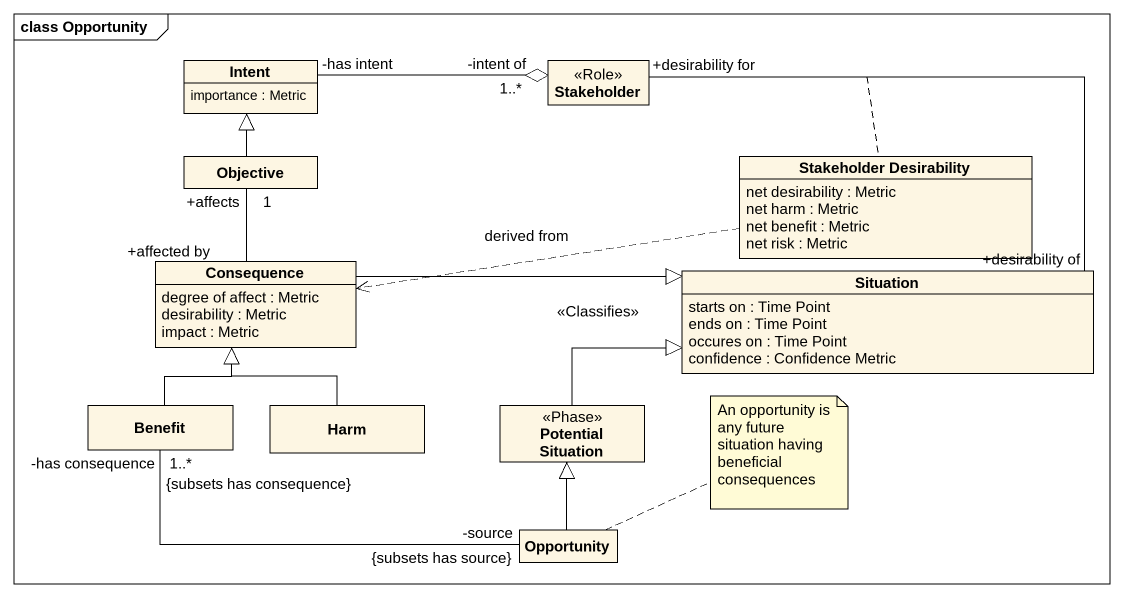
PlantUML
@startuml
mainframe class Opportunity
hide circle
hide empty members
class Intent {
  importance : Metric
}
class Stakeholder <<Role>>
class Objective
class "Stakeholder Desirability" as Stakeholder_Desirability {
  net desirability : Metric
  net harm : Metric
  net benefit : Metric
  net risk : Metric
}
class Consequence {
  degree of affect : Metric
  desirability : Metric
  impact : Metric
}
class Situation {
  starts on : Time Point
  ends on : Time Point
  occures on : Time Point
  confidence : Confidence Metric
}
class Benefit
class Harm
class "Potential Situation" as Potential_Situation <<Phase>>
class Opportunity
Stakeholder "-intent of\n1..*" o-left- "-has intent" Intent
Stakeholder "+desirability for" -- "+desirability of" Situation
(Stakeholder, Situation) .. Stakeholder_Desirability
Objective -up-|> Intent
Stakeholder_Desirability .left.> Consequence : derived from
Consequence "+affected by" -up- "+affects\n1" Objective
Consequence -right-|> Situation
Benefit -up-|> Consequence
Harm -up-|> Consequence
Potential_Situation -right-|> Situation : <<Classifies>>
Opportunity "-source\n{subsets has source}" -left- "-has consequence\n1..*\n{subsets has consequence}" Benefit
Opportunity -up-|> Potential_Situation
note right of Opportunity : An opportunity is any future situation having beneficial consequences
@enduml
